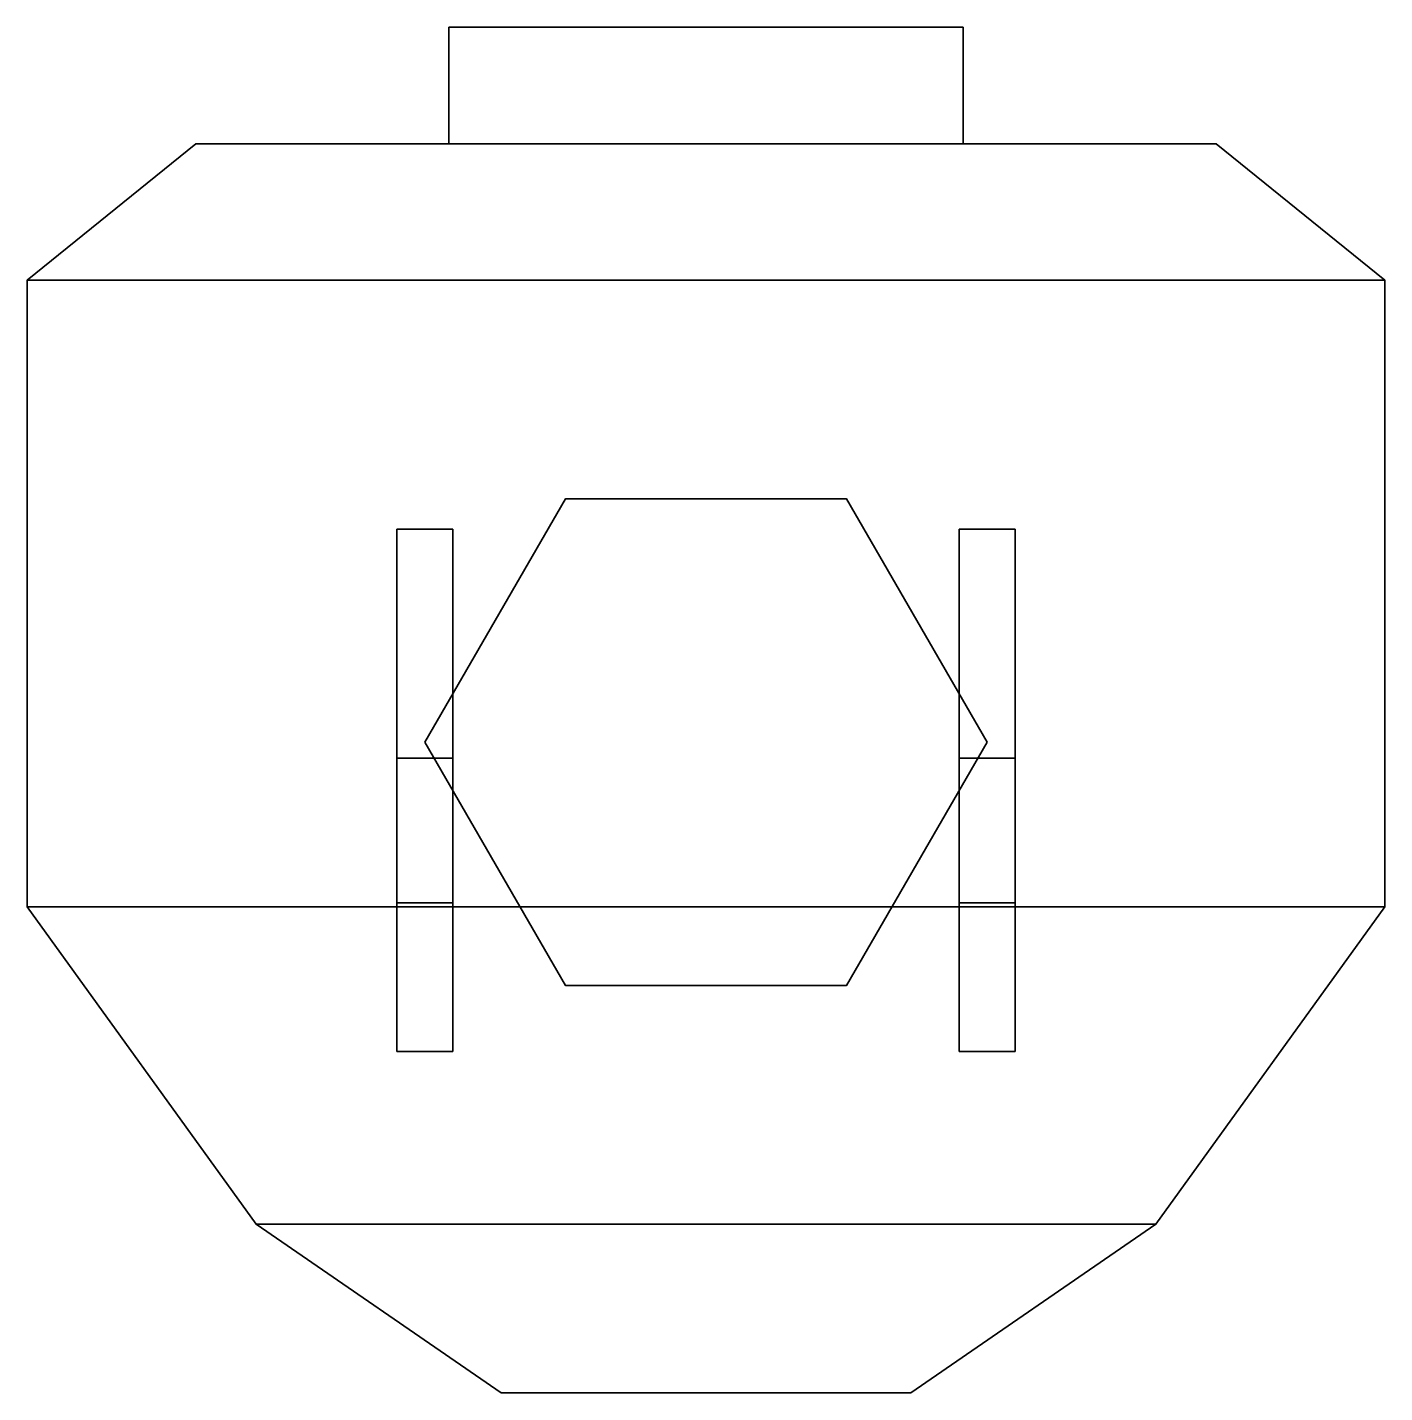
# Model space of a CAD drawing. Extents: x -1.69 to 1.69, y -1.62 to 1.78.
import ezdxf

# ---------------------------------------------------------------- set-up
doc = ezdxf.new("R2010")
doc.units = 0
doc.layers.add('TURRET', color=2, linetype='CONTINUOUS')

msp = doc.modelspace()

# ---------------------------------------------------------------- linework, layer by layer
at = {"layer": 'TURRET'}
for points in [[(-0.64, 1.49, 0.18), (-0.64, 1.78, 0.18), (0.64, 1.78, 0.18), (0.64, 1.49, 0.18)], [(0.64, 1.49, 0.18), (0.64, 1.78, 0.18), (-0.64, 1.78, 0.18), (-0.64, 1.49, 0.18)], [(-1.69, 1.15, 0.18), (-1.27, 1.49, 0.18), (1.27, 1.49, 0.18), (1.69, 1.15, 0.18)], [(1.69, 1.15, 0.18), (1.27, 1.49, 0.18), (-1.27, 1.49, 0.18), (-1.69, 1.15, 0.18)], [(1.69, -0.41, 0.18), (1.69, 1.15, 0.18), (-1.69, 1.15, 0.18), (-1.69, -0.41, 0.18)], [(-1.69, -0.41, 0.18), (-1.69, 1.15, 0.18), (1.69, 1.15, 0.18), (1.69, -0.41, 0.18)], [(-0.35, 0.6062), (-0.7, 0), (-0.7, 0, 0.18), (-0.35, 0.6062, 0.18)], [(0.35, 0.6062), (-0.35, 0.6062), (-0.35, 0.6062, 0.18), (0.35, 0.6062, 0.18)], [(0.7, 0), (0.35, 0.6062), (0.35, 0.6062, 0.18), (0.7, 0, 0.18)], [(-0.77, -0.04, 2.11), (-0.77, 0.53, 1.84), (-0.77, -0.77, 1.84), (-0.77, -0.4, 2.11)], [(-0.63, -0.04, 2.11), (-0.63, 0.53, 1.84), (-0.77, 0.53, 1.84), (-0.77, -0.04, 2.11)], [(-0.77, 0.53, 1.84), (-0.77, 0.53, 0.18), (-0.77, -0.77, 0.18), (-0.77, -0.77, 1.84)], [(-0.63, 0.53, 1.84), (-0.63, 0.53, 0.18), (-0.77, 0.53, 0.18), (-0.77, 0.53, 1.84)], [(-0.63, -0.77, 1.84), (-0.63, 0.53, 1.84), (-0.63, -0.04, 2.11), (-0.63, -0.4, 2.11)], [(-0.63, -0.77, 0.18), (-0.63, 0.53, 0.18), (-0.63, 0.53, 1.84), (-0.63, -0.77, 1.84)], [(0.77, 0.53, 1.84), (0.77, 0.53, 0.18), (0.63, 0.53, 0.18), (0.63, 0.53, 1.84)], [(0.63, 0.53, 1.84), (0.63, 0.53, 0.18), (0.63, -0.77, 0.18), (0.63, -0.77, 1.84)], [(0.77, -0.04, 2.11), (0.77, 0.53, 1.84), (0.63, 0.53, 1.84), (0.63, -0.04, 2.11)], [(0.63, -0.04, 2.11), (0.63, 0.53, 1.84), (0.63, -0.77, 1.84), (0.63, -0.4, 2.11)], [(0.77, -0.77, 0.18), (0.77, 0.53, 0.18), (0.77, 0.53, 1.84), (0.77, -0.77, 1.84)], [(0.77, -0.77, 1.84), (0.77, 0.53, 1.84), (0.77, -0.04, 2.11), (0.77, -0.4, 2.11)], [(-0.7, 0), (-0.35, -0.6062), (-0.35, -0.6062, 0.18), (-0.7, 0, 0.18)], [(0.35, -0.6062), (0.7, 0), (0.7, 0, 0.18), (0.35, -0.6062, 0.18)], [(-0.63, -0.4, 2.11), (-0.63, -0.04, 2.11), (-0.77, -0.04, 2.11), (-0.77, -0.4, 2.11)], [(0.77, -0.4, 2.11), (0.77, -0.04, 2.11), (0.63, -0.04, 2.11), (0.63, -0.4, 2.11)], [(-0.77, -0.4, 2.11), (-0.77, -0.77, 1.84), (-0.63, -0.77, 1.84), (-0.63, -0.4, 2.11)], [(0.63, -0.4, 2.11), (0.63, -0.77, 1.84), (0.77, -0.77, 1.84), (0.77, -0.4, 2.11)], [(-1.12, -1.2, 0.18), (-1.69, -0.41, 0.18), (1.69, -0.41, 0.18), (1.12, -1.2, 0.18)], [(1.12, -1.2, 0.18), (1.69, -0.41, 0.18), (-1.69, -0.41, 0.18), (-1.12, -1.2, 0.18)], [(-0.35, -0.6062), (0.35, -0.6062), (0.35, -0.6062, 0.18), (-0.35, -0.6062, 0.18)], [(-0.77, -0.77, 1.84), (-0.77, -0.77, 0.18), (-0.63, -0.77, 0.18), (-0.63, -0.77, 1.84)], [(0.63, -0.77, 1.84), (0.63, -0.77, 0.18), (0.77, -0.77, 0.18), (0.77, -0.77, 1.84)], [(0.51, -1.62, 0.18), (1.12, -1.2, 0.18), (-1.12, -1.2, 0.18), (-0.51, -1.62, 0.18)], [(-0.51, -1.62, 0.18), (-1.12, -1.2, 0.18), (1.12, -1.2, 0.18), (0.51, -1.62, 0.18)]]:
    msp.add_3dface(points, dxfattribs=at)

doc.saveas('drawing.dxf')
